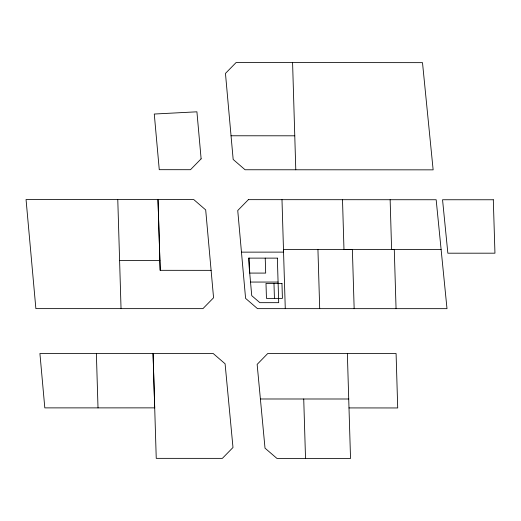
<?xml version="1.0" encoding="UTF-8"?>
<svg xmlns="http://www.w3.org/2000/svg" width="521" height="521" viewBox="0 0 521 521"><rect width="100%" height="100%" fill="white"/><g stroke="black" fill="none" stroke-linecap="round" stroke-linejoin="round"><path stroke-width="0.78" d="M231.037 135.773L233.174 159.452L245.072 169.755L433.14 169.853L422.498 62.65L236.098 62.546L225.463 73.409L231.037 135.773L294.769 135.805M117.779 199.563L26.05 199.517L35.871 308.627L202.93 308.64L213.564 297.778L205.691 209.911L193.792 199.608L117.779 199.563L121.041 308.653M354.156 308.653L352.378 249.5L283.476 249.468L285.274 308.66M441.118 249.526L391.603 249.507L390.138 199.725M241.457 252.144L283.554 252.118L281.991 199.673M119.602 260.487L159.901 260.5L160.188 270.321L211.116 270.353M250.523 282.056L278.077 282.063M260.396 398.988L348.725 399.001L350.529 458.454L276.938 458.415L265.013 448.164L257.146 364.394L267.755 353.512L396.084 353.525L397.712 407.956L348.992 407.923M98.013 407.884L154.698 407.865L153.057 353.498L156.241 458.356L222.356 458.369L232.991 447.5L225.092 363.782L213.187 353.505L39.915 353.498L44.813 407.878L98.013 407.884L96.372 353.512M303.73 398.995L305.527 458.428M273.981 283.417L274.437 298.377M265.235 258.129L265.684 273.089L249.722 273.082L249.266 258.123M159.901 260.5L157.993 199.602L160.188 270.321M396.058 308.66L394.28 249.507L343.971 249.494L342.505 199.699M347.357 353.525L348.725 399.001M317.94 249.468L319.699 308.653M292.581 62.579L295.785 169.781M201.119 158.84L190.484 169.709L159.263 169.683L154.275 114.034L196.918 111.813L201.119 158.84M248.38 199.654L237.745 210.523L245.586 298.37L257.498 308.647L446.998 308.66L436.162 199.745L248.38 199.654M493.302 199.764L442.55 199.751L447.852 253.199L494.95 253.186L493.302 199.764M277.354 258.129L248.387 258.123L251.741 295.661L259.862 302.668L278.702 302.668L277.354 258.129M281.965 283.417L265.997 283.417L266.452 298.377L282.415 298.377L281.965 283.417"/></g></svg>
